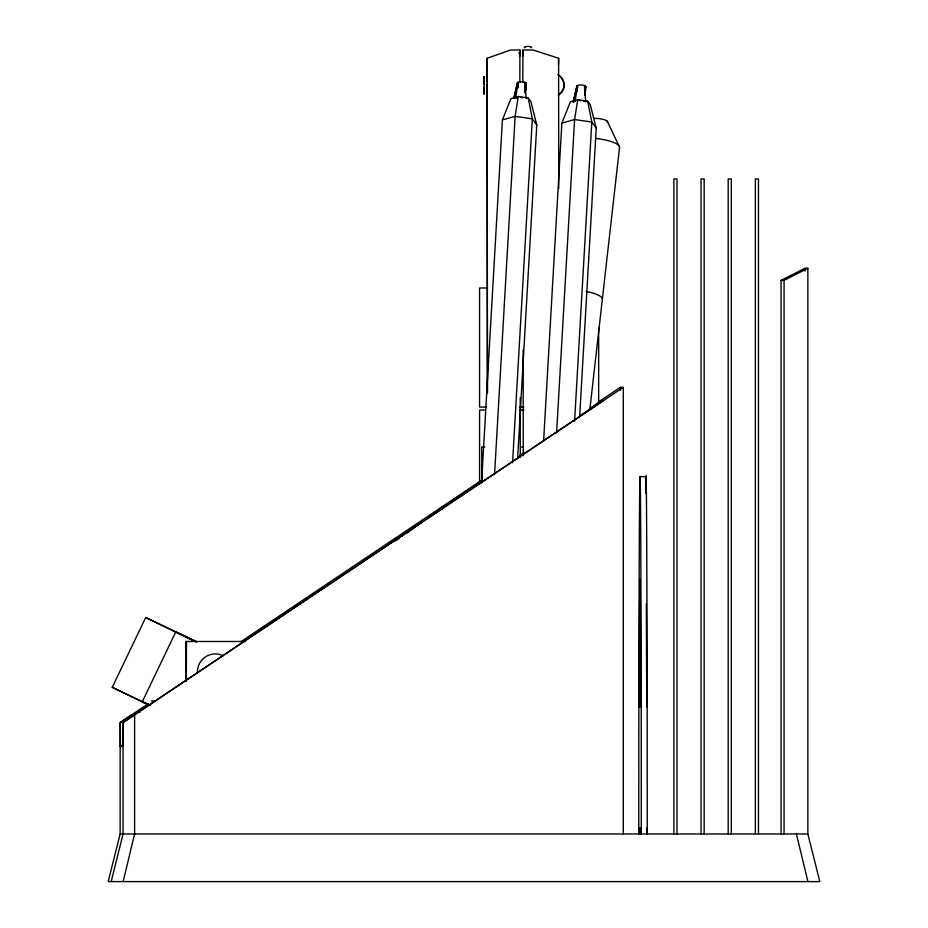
<?xml version="1.0" encoding="UTF-8"?>
<svg xmlns="http://www.w3.org/2000/svg" width="928" height="928" viewBox="0 0 928 928"><rect width="100%" height="100%" fill="white"/><g stroke="black" fill="none" stroke-linecap="round" stroke-linejoin="round"><path stroke-width="1.39" d="M484.126 84.39L484.161 76.641M484.196 86.582L484.161 94.331L484.161 76.618M638.789 833.959L638.824 741.495A357.28 1.241 -90 0 1 640.192 479.73A357.28 1.241 -90 0 1 641.283 833.959M639.148 833.959L639.148 828.054L641.526 828.054M600.602 400.618L603.42 400.618L122.914 722.576L122.856 746.402L120.362 746.402L120.304 722.576L148.399 703.679M519.842 82.244L519.9 49.996L510.655 49.996L487.154 58.255L487.084 77.442M487.13 77.256L487.13 76.641M487.142 94.331L487.165 84.251M519.819 56.156L519.9 49.996M522.8 56.156L522.882 49.996L532.962 49.996L558.61 58.255L558.737 188.5M558.528 64.415L558.61 58.255M524.749 86.722L524.981 82.372L526.199 98.542M526.014 87.835L526.246 83.497M585.475 91.037L585.707 86.698M481.574 482.583L502.408 119.932L510.945 98.6L518.3 96.524L528.241 97.962L530.816 101.488L536.778 124.92L517.615 458.676M494.554 474.66L515.133 116.336L518.3 96.524M512.569 462.701L532.324 118.83L528.241 97.962M543.611 440.997L561.869 123.134L570.395 101.813L577.761 99.725L587.702 101.175L590.278 104.69L596.24 128.122L579.64 417.09M556.58 433.074L574.594 119.538L577.761 99.725M574.606 421.115L591.786 122.032L587.702 101.175M517.174 87.36L517.441 83.021L514.008 97.672M576.903 86.234L576.543 92.011L576.903 86.234L573.156 102.208L577.065 85.852L573.91 101.639L575.116 101.175L577.506 85.515L577.251 89.854L577.506 85.515L573.91 101.639M517.174 87.36L517.441 83.021M589.814 409.747L619.579 147.169L607.283 121.243M517.209 97.66L515.655 97.974L518.056 82.314L517.708 88.09L518.056 82.314L514.46 98.438L517.604 82.65L514.019 97.637M123.146 881.6L134.618 833.959L134.618 714.862L623.291 387.359L623.291 833.959M111.198 881.6L123.064 833.959L123.064 722.576L134.618 714.862M131.625 714.862L120.153 722.576L120.153 833.959L108.193 881.6L819.807 881.6L807.847 833.959L807.847 268.262L804.936 268.262L781.074 280.384L781.074 833.959M150.127 705.628L112.242 687.346L145.696 617.526L196.411 641.677M196.655 641.77L175.821 631.782L142.367 701.603L150.185 705.338M395.734 540.85L399.284 538.24M401.499 536.5L423.493 519.958M407.09 533.02L424.467 519.958L482.548 480.982M240.978 641.631L480.681 480.924M598.2 402.218L620.298 387.359L623.291 387.359M443.201 506.7L481.655 480.982M519.947 455.265L523.624 452.852M589.5 408.656L601.576 400.618M519.726 456.066L524.343 453.026M579.687 415.941L602.55 400.618M120.362 746.402L122.693 744.836M807.847 268.262L784.067 280.384L781.074 280.384M515.655 97.974L517.708 97.394M502.408 119.932L515.133 116.336L532.324 118.83L536.778 124.92M573.063 101.755L575.116 101.175M561.869 123.134L574.594 119.538L591.786 122.032L596.24 128.122M487.641 287.982L479.567 287.982L479.567 407.067L486.446 407.067M519.587 407.067L523.902 407.067M485.251 410.048L479.567 410.048L479.567 482.34M519.587 410.048L523.902 410.048M484.66 446.902L481.783 446.902L481.783 482.78M520.666 446.902L523.636 446.902M640.03 476.679L645.992 476.679M444.176 506.7L442.308 506.7L442.308 509.6M422.518 519.958L424.386 519.958M195.924 641.77L175.09 631.782L175.821 631.782M245.56 641.492L185.971 641.492L185.971 681.187M151.38 701.046L155.544 701.046M641.642 706.8L639.264 706.8L639.404 654.136A254.318 0.882 -90 0 1 640.262 588.306L640.796 706.8M139.989 709.317L140.093 712.124M120.153 833.959L807.847 833.959M520.944 97.521L522.87 97.707M578.19 100.317L580.951 100.711M583.712 101.117L586.484 101.512M112.242 687.346L149.512 705.06M141.648 701.603L149.454 705.338M195.193 641.399L175.195 631.782M174.046 631.237L145.696 617.526M796.375 833.959L807.94 881.6M584.443 85.585L585.661 101.744M487.142 76.618L487.165 82M646.352 603.838L646.758 706.8M646.874 828.054L646.874 833.959M640.912 828.054L640.923 833.959M522.882 49.996L522.824 82.244M523.16 350.007L523.253 455.799M520.225 397.834L520.283 457.249M487.154 58.255L487.467 392.544M487.107 94.807L487.386 392.915M804.936 268.262L804.936 271.15M784.067 280.384L784.067 833.959M758.466 833.959L758.466 178.942L755.357 178.942L755.357 833.959M731.31 833.959L731.31 178.942L728.202 178.942L728.202 833.959M704.155 833.959L704.155 178.942L701.046 178.942L701.046 833.959M677.011 833.959L677.011 178.942L673.89 178.942L673.89 833.959M620.298 387.359L620.298 390.247M598.664 328.152L598.664 402.764M186.493 641.492L186.319 681.187M186.145 641.492L186.145 681.187M594.117 118.413A9.048 2.332 6.5 0 1 604.093 119.654A9.048 2.332 6.5 0 1 607.272 122.461M595.985 138.481A23.815 6.136 6.5 0 1 619.579 147.169M586.078 291.415A23.815 6.136 6.5 0 1 602.365 299.025M645.61 493A357.28 1.241 -90 0 1 647.234 833.959M577.471 87.012A4.408 1.496 3.3 0 1 581.346 84.97A4.408 1.496 3.3 0 1 585.092 87.418M524.819 47.792A3.573 0.928 -0.1 0 1 527.928 46.4A3.573 0.928 -0.1 0 1 531.002 47.792M519.112 52.618A3.573 0.928 -0.1 0 1 519.1 53.534M557.821 74.576A11.913 11.507 0.7 0 1 558.412 94.494M561.057 77.824A11.913 11.507 0.7 0 1 558.401 95.259M518.01 83.798A4.408 1.496 3.3 0 1 521.884 81.768A4.408 1.496 3.3 0 1 525.631 84.216M197.444 671.791A17.864 17.864 0 0 1 223.207 655.771M525.677 82.72L525.144 92.846L525.677 82.72M526.106 83.102L525.724 90.341L526.106 83.102M585.127 85.921L584.675 94.598L585.127 85.921M585.568 86.304L585.104 94.992L585.568 86.304"/></g></svg>
